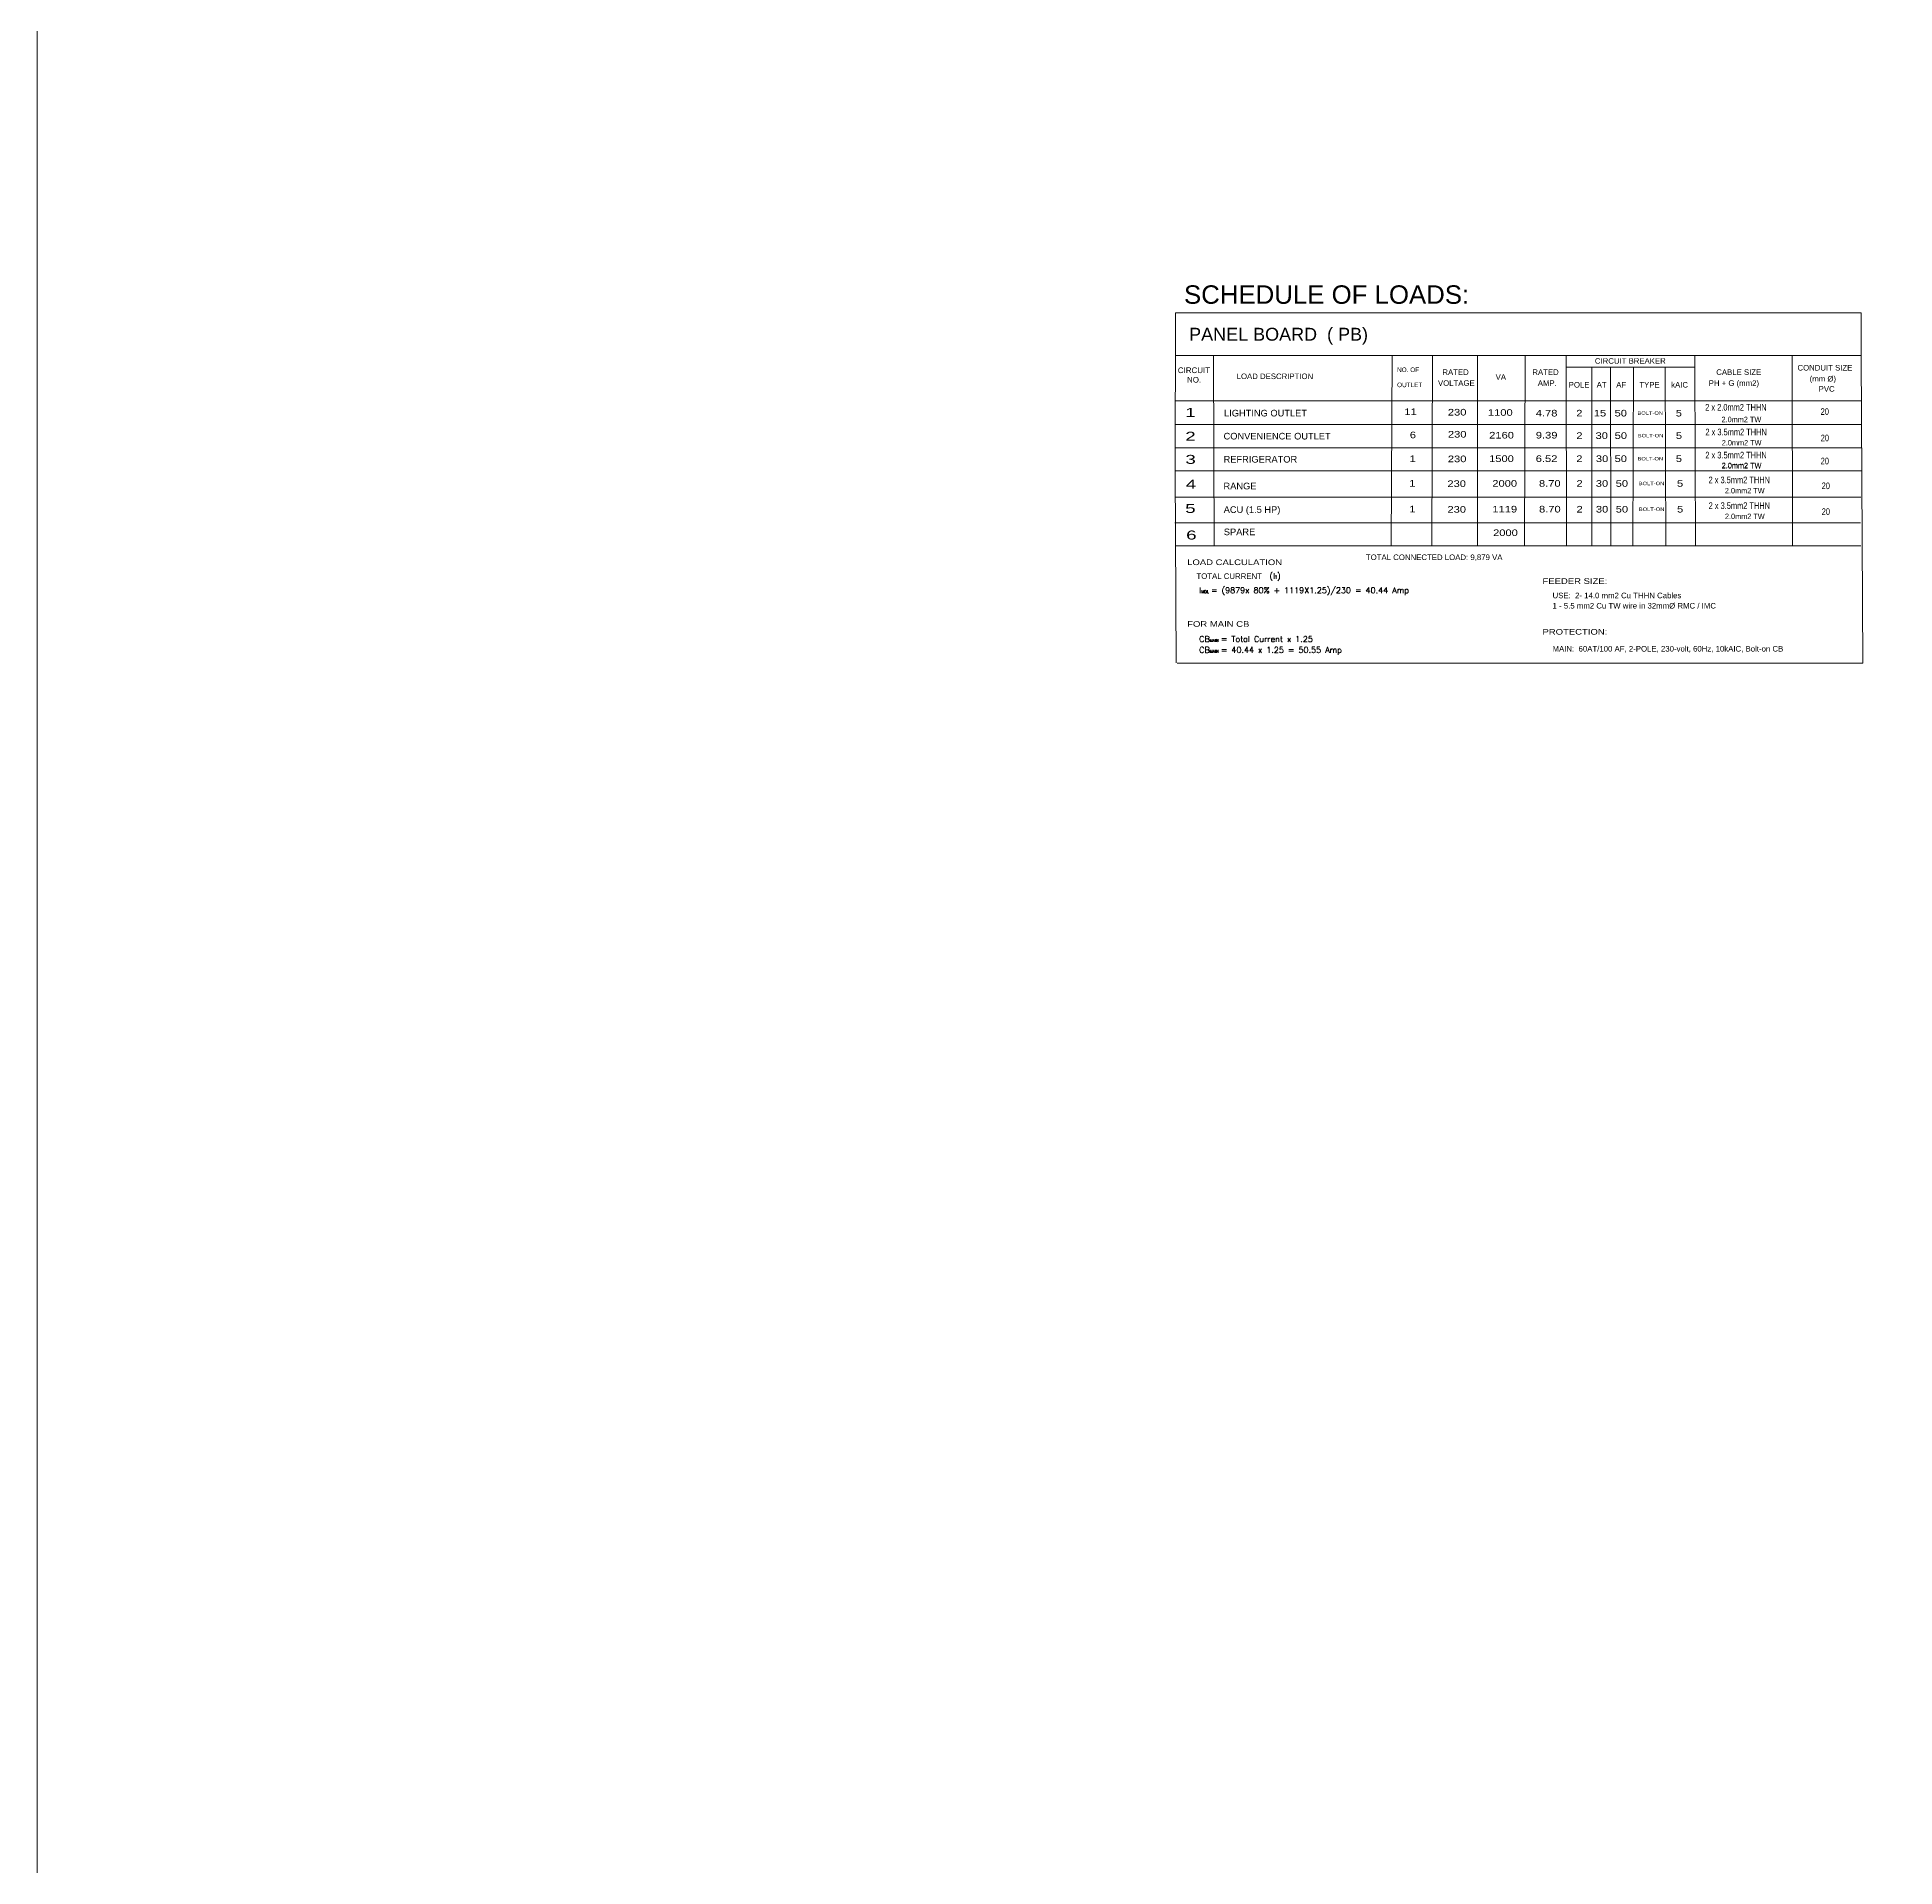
# Model space of a CAD drawing. Header units: millimetres. Extents: x 1634676 to 2568129, y -408635 to -190573.
# Drawn here: x 2314254 to 2359530, y -364022 to -319410 of the extents above; entities that cross this region are included whole.
import ezdxf
from ezdxf.enums import TextEntityAlignment as Align

# ---------------------------------------------------------------- set-up
doc = ezdxf.new("R2010")
doc.units = ezdxf.units.MM
doc.header["$MEASUREMENT"] = 0
doc.layers.get('0').update_dxf_attribs({"lineweight": 15})
doc.layers.add('.2', color=2, linetype='Continuous', lineweight=20)
doc.layers.add('ST-ANNOT_A', color=74, linetype='Continuous', lineweight=20)
doc.layers.add('dim', color=8, linetype='Continuous')
doc.layers.add('TXT', color=4, linetype='Continuous')
doc.styles.add('100', font='romans.shx', dxfattribs={"height": 0.2})
doc.styles.add('RO100', font='swissel.ttf', dxfattribs={"height": 0.16})
doc.styles.add('ROM100', font='swissel.ttf', dxfattribs={"height": 0.185})

msp = doc.modelspace()

# ---------------------------------------------------------------- linework, layer by layer
at = {"layer": '.2', "color": 1, "linetype": 'Continuous', "ltscale": 3}
msp.add_lwpolyline([(2314253.7, -235149.2), (2568128.6, -235149.2), (2568128.6, -408634.6), (2314253.7, -408634.6)], close=True, dxfattribs=at)
at = {"color": 1}
for p, q in [((2341994.6, -326132.1), (2341992.9, -329995.4)), ((2341994.6, -326132.1), (2358708, -326132.1)), ((2358708, -326132.1), (2358708, -327173.5)), ((2341994.6, -327173.5), (2358708, -327173.5)), ((2342926.4, -327173.5), (2342939.4, -331814)), ((2347279.1, -327173.5), (2347256.7, -331814)), ((2348261.9, -327173.5), (2348248.4, -331814)), ((2349357.4, -327173.5), (2349358.1, -331814)), ((2350519.2, -327173.5), (2350506.2, -331814)), ((2351518.1, -327173.5), (2351526.3, -331814)), ((2354659.6, -327455.2), (2354659.6, -327173.5)), ((2357027.8, -327173.5), (2357037.9, -331814)), ((2358708, -327173.5), (2358754, -334674.8)), ((2351518.1, -327455.2), (2354659.6, -327455.2)), ((2352144.1, -331814), (2352146.4, -327455.2)), ((2352610.6, -331814), (2352597.5, -327455.2)), ((2353146.7, -331814), (2353161.3, -327455.2)), ((2353950.3, -331814), (2353934.6, -327455.2)), ((2354659.6, -327455.2), (2354671, -331814)), ((2341994.6, -328276.6), (2358708, -328276.6)), ((2341994.6, -328856.3), (2358708, -328856.3)), ((2358708, -328856.3), (2341994.6, -328856.3)), ((2358710.4, -329419.6), (2341997, -329419.6)), ((2341992.9, -329995.4), (2342013.6, -334664.6)), ((2358711.1, -329982.9), (2341997.7, -329982.9)), ((2358712.8, -329982.9), (2341999.4, -329982.9)), ((2358701.5, -330623.1), (2341988.1, -330623.1)), ((2358696.7, -331250.7), (2341983.4, -331250.7)), ((2341988.1, -331814), (2358701.5, -331814)), ((2342040.6, -334674.8), (2358754, -334674.8))]:
    msp.add_line(p, q, dxfattribs=at)

# ---------------------------------------------------------------- texts
at = {"layer": 'dim', "color": 4, "lineweight": 25, "char_height": 71.458, "attachment_point": 1, "style": '100'}
for s, insert in [('{\\H2x;\\C0;(I\\H0.5x;T\\H2x;)}', (2344290.2, -332476)), ('{\\H2x;\\C0;CB\\H0.5x;MAIN \\H1.9997x;= Total Current x 1.25 }', (2342576.3, -334013.4)), ('{\\H2x;\\C0;CB\\H0.5x;MAIN \\H1.9997x;= 40.44 x 1.25 = 50.55 Amp}', (2342576.3, -334279))]:
    msp.add_mtext(s, dxfattribs=dict(at, insert=insert))
at = {"layer": 'dim', "color": 4, "lineweight": 25, "insert": (2342576.3, -332825.3), "char_height": 71.458, "width": 6541.012, "attachment_point": 1, "style": '100'}
msp.add_mtext('{\\H2x;\\C0;I\\H0.5x;MDL \\H1.9997x;= (9879x 80% + 1119X1.25)/230 = 40.44 Amp}', dxfattribs=at)
at = {"layer": 'ST-ANNOT_A', "style": 'ROM100'}
msp.add_text('SCHEDULE OF LOADS: ', height=450, dxfattribs=at).set_placement((2342205.1, -325686.1), align=Align.MIDDLE_LEFT)
at = {"layer": 'TXT', "color": 6, "lineweight": 25, "style": 'ROM100'}
msp.add_text('PANEL BOARD  ( PB)', height=313.812, dxfattribs=at).set_placement((2342330.4, -326653.4), align=Align.MIDDLE_LEFT)
at = {"layer": 'TXT', "lineweight": 25, "style": 'RO100'}
for s, height, p in [('CIRCUIT BREAKER', 135.719, (2352219.8, -327304.8)), ('CIRCUIT', 138.5, (2342055.5, -327531.8)), ('NO.', 138.5, (2342280.1, -327763.2)), ('LOAD DESCRIPTION', 135.719, (2343489, -327679.4)), ('NO. OF', 111.47, (2347398.9, -327519.4)), ('VOLTAGE', 135.72, (2348394.8, -327844.3)), ('RATED', 135.72, (2348503, -327577)), ('VA', 135.72, (2349801, -327696.5)), ('RATED', 135.72, (2350695.5, -327577)), ('AMP.', 135.72, (2350827.9, -327844.3)), ('PH + G (mm2)', 135.719, (2354993.8, -327844.3)), ('CABLE SIZE', 135.72, (2355178.2, -327577)), ('CONDUIT SIZE', 135.719, (2357157.7, -327470.2)), ('(mm %%C)', 135.72, (2357455, -327737.5)), ('OUTLET', 111.47, (2347398.9, -327888)), ('POLE', 135.72, (2351582.6, -327885.3)), ('AT', 135.72, (2352263.3, -327885.3)), ('AF', 135.72, (2352739.8, -327885.3)), ('TYPE', 135.72, (2353303.1, -327885.3)), ('kAIC', 135.72, (2354079.5, -327885.3)), ('PVC', 135.72, (2357673.7, -327985.6)), ('LIGHTING OUTLET ', 161.705, (2343181.6, -328576.9)), ('CONVENIENCE OUTLET', 161.705, (2343169.7, -329138.5)), ('REFRIGERATOR', 161.705, (2343169.7, -329701.7)), ('RANGE', 161.7, (2343167.9, -330354.5)), ('ACU (1.5 HP)', 161.705, (2343172.9, -330929.3)), ('SPARE', 161.7, (2343176.3, -331472.7)), ('TOTAL CONNECTED LOAD: 9,879 VA', 136.166, (2346638.2, -332091.6)), ('TOTAL CURRENT', 136.166, (2342508.8, -332552)), ('1 - 5.5 mm2 Cu TW wire in 32mm%%C RMC / IMC', 136.166, (2351187.4, -333272.8)), ('USE:  2- 14.0 mm2 Cu THHN Cables', 136.166, (2351187.4, -333022.7)), ('MAIN:  60AT/100 AF, 2-POLE, 230-volt, 60Hz, 10kAIC, Bolt-on CB', 136.166, (2351187.4, -334322.3))]:
    msp.add_text(s, height=height, dxfattribs=at).set_placement(p, align=Align.MIDDLE_LEFT)
at = {"layer": 'TXT', "color": 40, "lineweight": 25, "style": 'RO100', "width": 1.5}
for s, p in [('1', (2342236, -328561.1)), ('2', (2342236, -329140.9)), ('3', (2342238.4, -329704.2)), ('4', (2342248, -330308.5)), ('5', (2342234.3, -330901)), ('6', (2342257.7, -331549.5))]:
    msp.add_text(s, height=218.5, dxfattribs=at).set_placement(p, align=Align.MIDDLE_LEFT)
at = {"layer": 'TXT', "lineweight": 25, "style": 'RO100', "width": 1.2}
for s, height, p in [('11', 161.7, (2347877.1, -328542.8)), ('230', 161.7, (2349088.6, -328554.5)), ('1100', 161.7, (2350216.2, -328561.4)), ('4.78', 161.7, (2351307.1, -328577.9)), ('2', 161.7, (2351916.8, -328577.8)), ('15', 161.7, (2352493.8, -328577.8)), ('50', 161.7, (2353001.2, -328577.8)), ('BOLT-ON', 83.47, (2353878.9, -328577.2)), ('5', 161.7, (2354342.3, -328577.8)), ('6', 161.7, (2347859.8, -329109)), ('230', 161.7, (2349090.5, -329091.7)), ('2160', 161.7, (2350246.6, -329115)), ('9.39', 161.7, (2351307.9, -329115)), ('2', 161.7, (2351918.7, -329125)), ('30', 161.7, (2352536.8, -329125)), ('50', 161.7, (2353003.1, -329125)), ('BOLT-ON', 83.47, (2353888.1, -329124.4)), ('5', 161.7, (2354344.3, -329125)), ('1', 161.7, (2347853.8, -329689.7)), ('230', 161.7, (2349088.6, -329692.5)), ('1500', 161.7, (2350244.6, -329686.8)), ('6.52', 161.7, (2351306, -329686.8)), ('2', 161.7, (2351916.8, -329688.3)), ('30', 161.7, (2352545.8, -329688.3)), ('50', 161.7, (2353001.2, -329688.3)), ('5', 161.7, (2354342.3, -329688.3)), ('BOLT-ON', 83.47, (2353880.9, -329687.7)), ('1', 161.7, (2347846.3, -330286.9)), ('230', 161.7, (2349077.1, -330296.7)), ('2000', 161.7, (2350322.8, -330291.1)), ('8.70', 161.7, (2351384.2, -330291.1)), ('2', 161.7, (2351921.1, -330292.5)), ('30', 161.7, (2352543.8, -330292.5)), ('50', 161.7, (2353027.9, -330292.5)), ('BOLT-ON', 83.47, (2353911.7, -330291.9)), ('5', 161.7, (2354370.8, -330292.5)), ('1', 161.7, (2347848, -330914.6)), ('230', 161.7, (2349078.8, -330924.4)), ('1119', 161.7, (2350324.4, -330918.7)), ('8.70', 161.7, (2351385.8, -330918.7)), ('2', 161.7, (2351922.8, -330920.2)), ('30', 161.7, (2352545.5, -330920.2)), ('50', 161.7, (2353029.5, -330920.2)), ('BOLT-ON', 83.47, (2353913.3, -330919.6)), ('5', 161.7, (2354372.5, -330920.2)), ('2000', 161.7, (2350341.5, -331494.1))]:
    msp.add_text(s, height=height, dxfattribs=at).set_placement(p, align=Align.MIDDLE_RIGHT)
at = {"layer": 'TXT', "lineweight": 25, "style": 'RO100', "width": 0.8}
for s, height, p in [('2 x 2.0mm2 THHN', 161.705, (2354908.9, -328434.1)), ('2.0mm2 TW', 133.01, (2355306.8, -328731.5)), ('20', 161.7, (2357722.7, -328537.9)), ('2 x 3.5mm2 THHN', 161.705, (2354914.1, -329037.8)), ('20', 161.7, (2357724.7, -329182.1)), ('2 x 3.5mm2 THHN', 161.705, (2354912.2, -329601.1)), ('2.0mm2 TW', 133.01, (2355312.1, -329299.1)), ('2.0mm2 TW', 133.01, (2355310.1, -329862.4)), ('2.0mm2 TW', 133.01, (2355312.1, -329849.8)), ('20', 161.7, (2357722.7, -329745.3)), ('2 x 3.5mm2 THHN', 161.705, (2354990.3, -330205.4)), ('2.0mm2 TW', 133.01, (2355388.3, -330466.7)), ('20', 161.7, (2357746.8, -330349.6)), ('2 x 3.5mm2 THHN', 161.705, (2354992, -330833)), ('20', 161.7, (2357748.5, -330977.3)), ('2.0mm2 TW', 133.01, (2355389.9, -331094.3))]:
    msp.add_text(s, height=height, dxfattribs=at).set_placement(p, align=Align.MIDDLE_LEFT)
at = {"layer": 'TXT', "color": 6, "lineweight": 25, "style": 'ROM100', "width": 1.2}
for s, p in [('LOAD CALCULATION', (2342282.7, -332213.4)), ('FEEDER SIZE:', (2350942.4, -332671.4)), ('FOR MAIN CB', (2342282.7, -333718.3)), ('PROTECTION:', (2350942.4, -333909))]:
    msp.add_text(s, height=138.006, dxfattribs=at).set_placement(p, align=Align.MIDDLE_LEFT)

doc.saveas('drawing.dxf')
